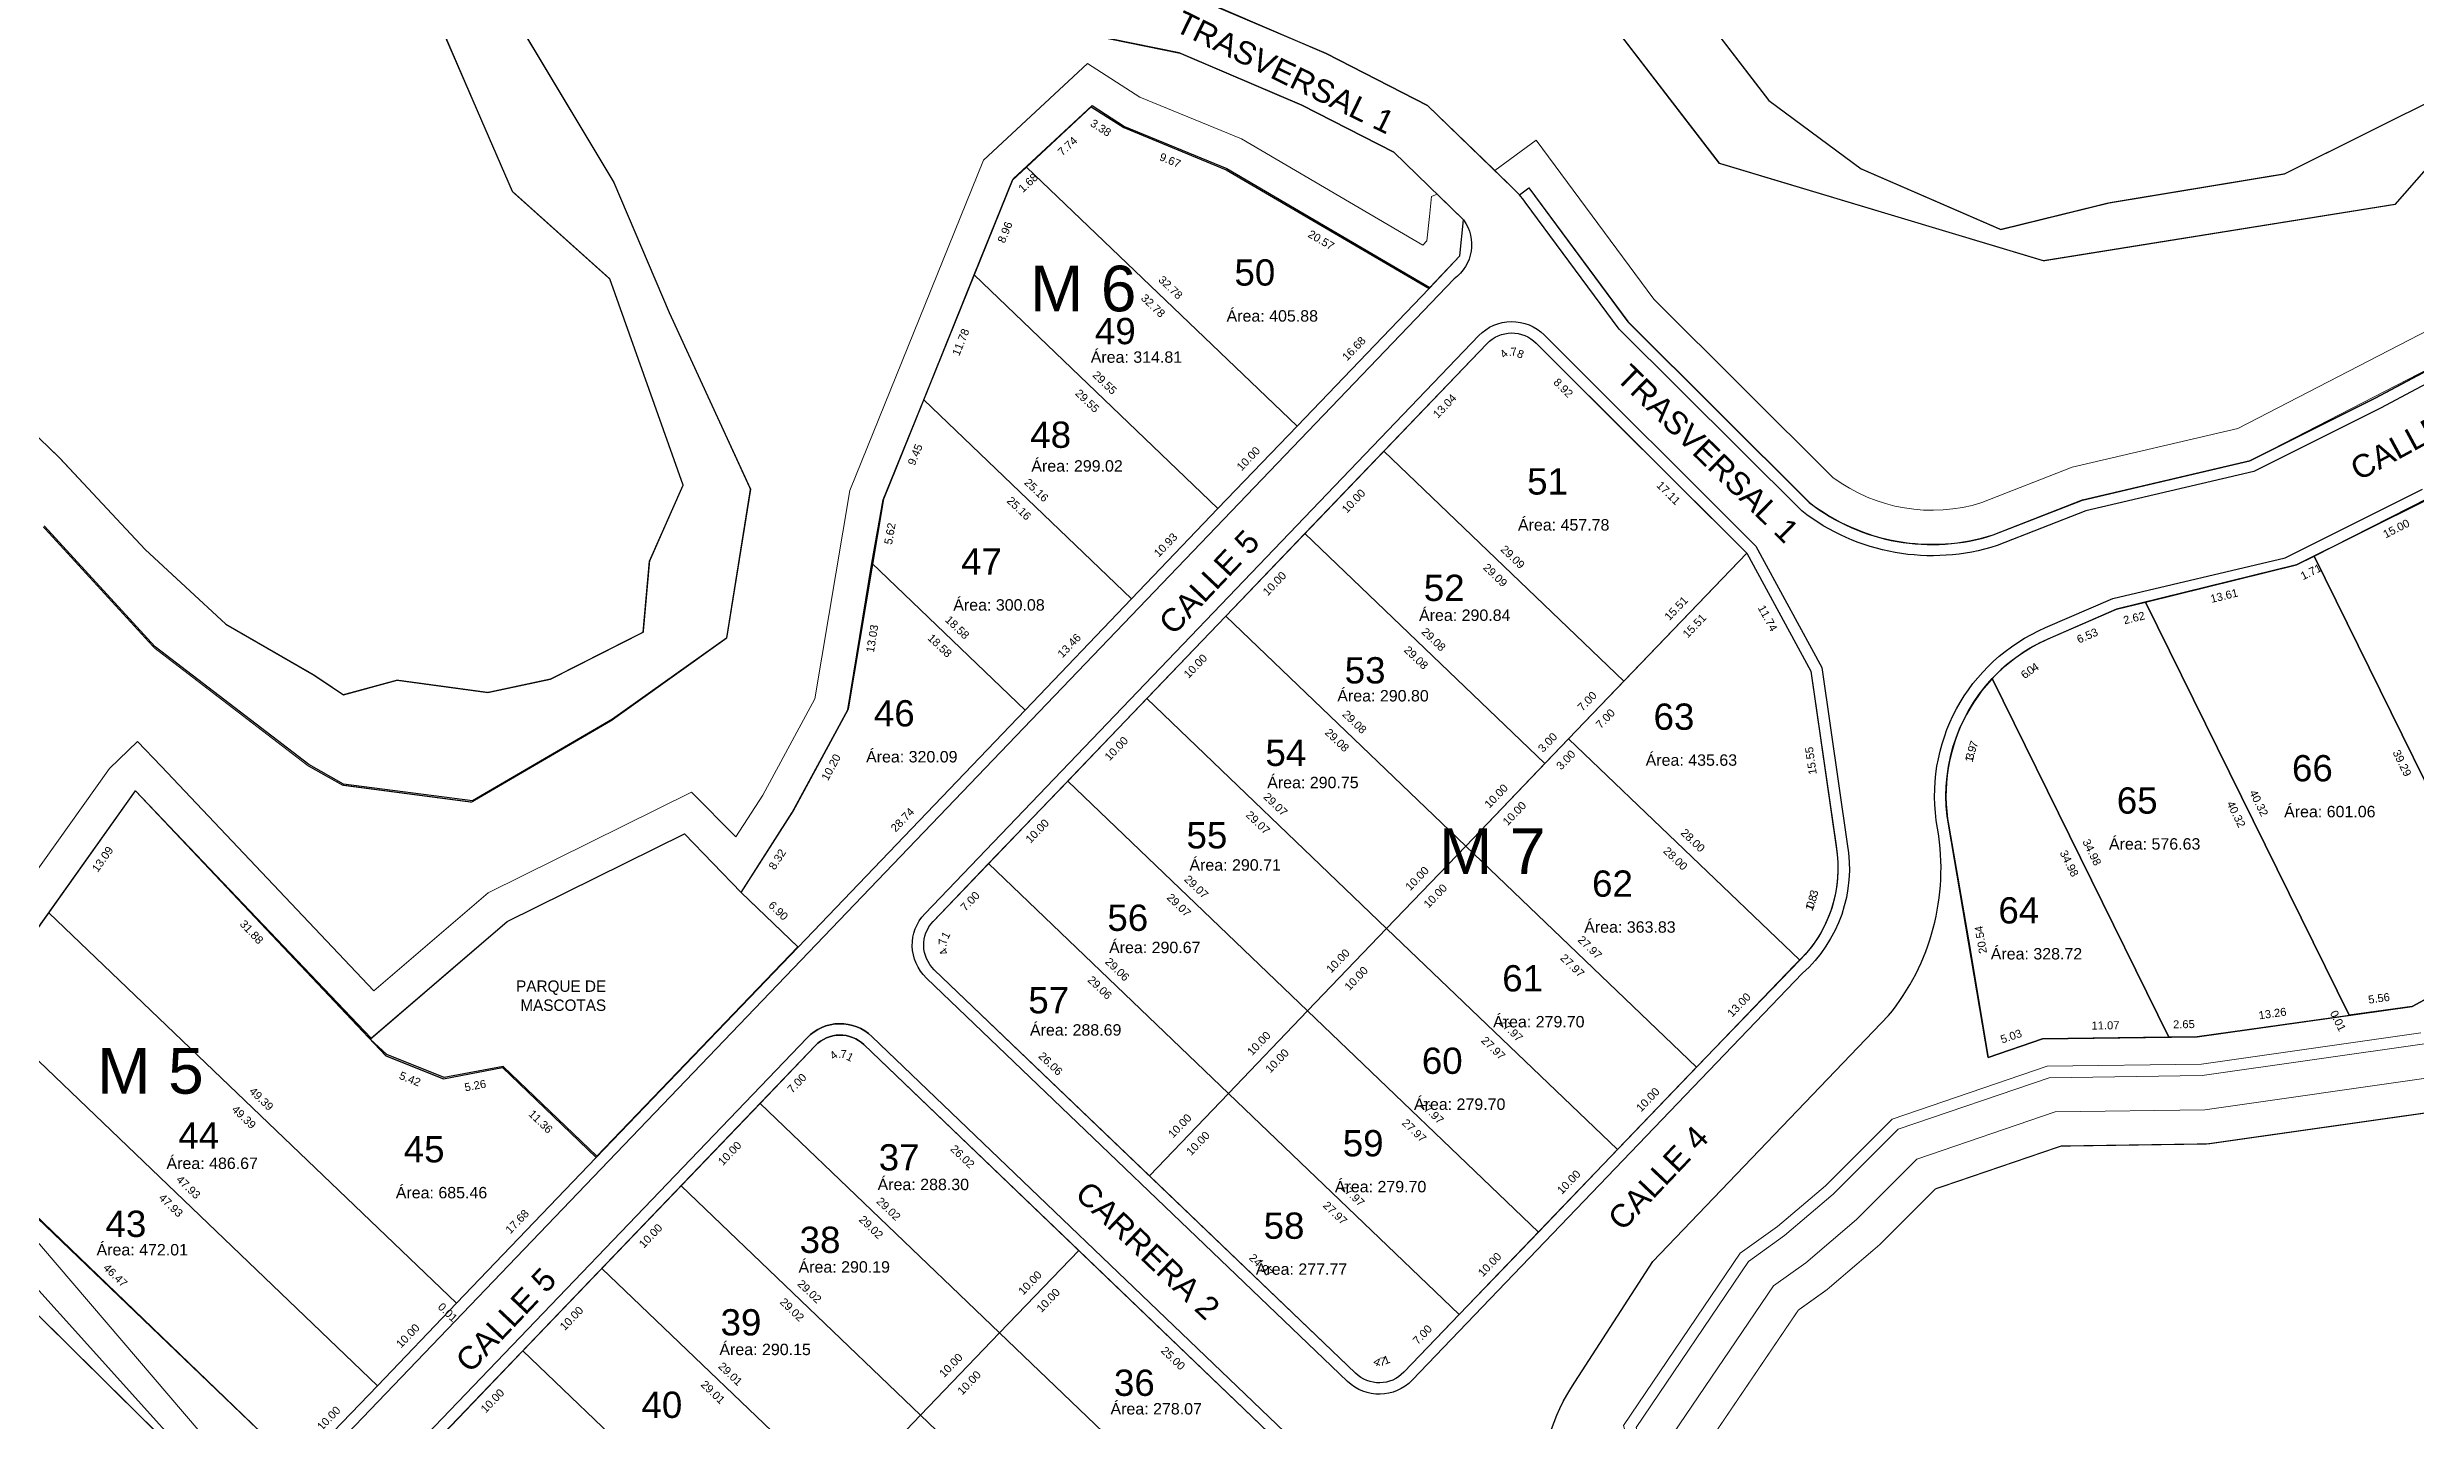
# Model space of a CAD drawing. Header units: metres. Extents: x 859577 to 860336, y 1645916 to 1646650.
# Drawn here: x 859681.8 to 859889, y 1646155 to 1646275.2 of the extents above; entities that cross this region are included whole.
import ezdxf

# ---------------------------------------------------------------- set-up
doc = ezdxf.new("R2010")
doc.units = ezdxf.units.M
for name, color, linetype in [('_LINDERO', 6, 'Continuous'), ('A-CALZADA', 252, 'Continuous'), ('A-MZ_6', 2, 'Continuous'), ('A-NUMERO LOTE', 251, 'Continuous'), ('A-SENDEROS', 97, 'Continuous'), ('A-ZONA VERDE', 103, 'Continuous'), ('C-PROP', 7, 'Continuous'), ('C-PROP-LINE', 230, 'Continuous'), ('C-PROP-LINE-TEXT', 7, 'Continuous'), ('CVL_CUADCON_TIT', 7, 'Continuous')]:
    doc.layers.add(name, color=color, linetype=linetype)
doc.layers.add('A-VIA', color=30, linetype='Continuous', lineweight=30)
doc.layers.add('Letras', color=4, linetype='Continuous', lineweight=20)
doc.styles.add('ARIAL', font='arial.ttf')
doc.styles.add('MIGUEL', font='arial.ttf')
doc.styles.get("Standard").update_dxf_attribs({"font": 'arial.ttf'})

msp = doc.modelspace()

# ---------------------------------------------------------------- linework, layer by layer
at = {"flags": 128}
msp.add_lwpolyline([(859729.85166, 1646178.16319), (859721.646, 1646186.02526), (859716.48299, 1646185.04621), (859711.45468, 1646187.06388), (859710.01643, 1646188.41563), (859721.99479, 1646198.701), (859737.52261, 1646206.38907), (859742.45919, 1646201.23509), (859747.42394, 1646196.48129)], close=True, dxfattribs=at)
at = {"layer": '_LINDERO', "color": 7, "flags": 128}
msp.add_lwpolyline([(859894.378, 1646431.79), (859853.92, 1646403.366), (859810.649, 1646346.147), (859772.809, 1646343.711), (859746.986, 1646332.143), (859710.471, 1646303.363), (859669.424, 1646277.983), (859634.171, 1646261.814), (859604.476, 1646238.002), (859623.864, 1646218.316), (859640.419, 1646202.828), (859675.203, 1646169.948), (859730.357, 1646115.331), (859794.206, 1646054.11), (859867.95, 1645985.069), (859894.074, 1645960.856)], dxfattribs=at)
at = {"layer": 'A-CALZADA'}
for points in [[(859895.68451, 1646248.8784), (859885.89232, 1646243.65365), (859874.8117, 1646238.11108), (859860.10589, 1646234.65606), (859852.34485, 1646231.61728, -0.24847242), (859835.24933, 1646234.65117), (859819.27974, 1646250.56896), (859811.06072, 1646261.68006, 0.041110269), (859809.97942, 1646262.91527), (859802.51053, 1646270.15129), (859793.63591, 1646274.6959), (859782.36291, 1646279.51945), (859770.42358, 1646281.95416), (859765.22682, 1646284.73859), (859763.01342, 1646288.5059), (859755.98843, 1646288.32949), (859758.74263, 1646282.54035), (859768.70734, 1646277.20123), (859780.86451, 1646274.7221), (859791.51041, 1646270.16688), (859799.56734, 1646266.041), (859805.66351, 1646260.1349, -0.412555887), (859804.8523, 1646254.97574), (859699.9395, 1646145.45234)], [(859842.83677, 1646190.46678, 0.216965555), (859847.15042, 1646206.73297), (859847.12615, 1646206.87303, -0.349898735), (859856.58896, 1646224.43808), (859862.47324, 1646226.99442), (859877.55305, 1646230.53731), (859889.56537, 1646236.54593)], [(859815.69117, 1646138.92168, -0.315899567), (859815.40301, 1646158.38379), (859822.21363, 1646168.9559), (859842.83677, 1646190.46678)]]:
    msp.add_lwpolyline(points, format="xyb", dxfattribs=at)
for points in [[(859835.31136, 1646194.1772), (859801.16441, 1646158.56038, -0.414213562), (859795.50881, 1646158.44123), (859758.67169, 1646193.75811, -0.414088762), (859758.55135, 1646199.41248), (859807.00283, 1646249.9927, -0.420343777), (859812.7181, 1646250.05586), (859831.24192, 1646231.55453), (859837.00728, 1646220.95587), (859839.23418, 1646205.49957, -0.259931916)], [(859835.31136, 1646194.1772), (859801.16441, 1646158.56038, -0.414213562), (859795.50881, 1646158.44123), (859758.67169, 1646193.75811, -0.414088762), (859758.55135, 1646199.41248), (859807.00283, 1646249.9927, -0.420343777), (859812.7181, 1646250.05586), (859831.24192, 1646231.55453), (859837.00728, 1646220.95587), (859839.23418, 1646205.49957, -0.259931916)], [(859711.00362, 1646143.88049, -0.41389115), (859710.8852, 1646149.53299), (859748.244, 1646188.53355, -0.414339965), (859753.90079, 1646188.65395), (859790.73263, 1646153.34213, -0.414213563), (859790.85179, 1646147.68653), (859753.45238, 1646108.67754, -0.414408704), (859747.79486, 1646108.56025)]]:
    msp.add_lwpolyline(points, format="xyb", close=True, dxfattribs=at)
at = {"layer": 'A-MZ_6'}
for points in [[(859811.37489, 1646262.93688), (859820.03897, 1646251.22412), (859835.91177, 1646235.4028, 0.247108118), (859852.00941, 1646232.55986), (859859.80772, 1646235.61324), (859874.46903, 1646239.0578), (859885.43318, 1646244.54212), (859895.18061, 1646249.74297)], [(859811.37489, 1646262.93688), (859820.03897, 1646251.22412), (859835.91177, 1646235.4028, 0.247108118), (859852.00941, 1646232.55986), (859859.80772, 1646235.61324), (859874.46903, 1646239.0578), (859885.43318, 1646244.54212), (859895.18061, 1646249.74297)], [(859834.61702, 1646194.89794), (859800.44257, 1646159.25244, -0.414213562), (859796.20087, 1646159.16307), (859759.36404, 1646194.47968, -0.414087171), (859759.27378, 1646198.72044), (859807.72498, 1646249.30092, -0.420345375), (859812.01144, 1646249.3483), (859830.43272, 1646230.9494), (859836.04438, 1646220.63327), (859838.24947, 1646205.32538, -0.259931916), (859834.64548, 1646194.92326)], [(859834.61702, 1646194.89794), (859800.44257, 1646159.25244, -0.414213562), (859796.20087, 1646159.16307), (859759.36404, 1646194.47968, -0.414087171), (859759.27378, 1646198.72044), (859807.72498, 1646249.30092, -0.420345375), (859812.01144, 1646249.3483), (859830.43272, 1646230.9494), (859836.04438, 1646220.63327), (859838.24947, 1646205.32538, -0.259931916), (859834.64548, 1646194.92326)], [(859890.0245, 1646235.65746), (859878.54689, 1646229.91631), (859862.78935, 1646226.04147), (859856.98445, 1646223.5196, 0.350025673), (859848.11082, 1646207.04749), (859849.94895, 1646196.44013), (859851.54641, 1646186.80054), (859856.3072, 1646188.42546), (859869.8362, 1646188.62482), (859888.65727, 1646191.27734), (859893.8232, 1646194.05586)], [(859752.67912, 1646109.31567), (859790.12995, 1646148.37858, 0.414213563), (859790.04058, 1646152.62028), (859753.20874, 1646187.93211, 0.414339965), (859748.96614, 1646187.84181), (859711.59914, 1646148.83267)]]:
    msp.add_lwpolyline(points, format="xyb", dxfattribs=at)
msp.add_lwpolyline([(859890.0245, 1646235.65746), (859878.54689, 1646229.91631)], dxfattribs=at)
at = {"layer": 'A-SENDEROS', "lineweight": 9, "elevation": 40.962, "flags": 128}
msp.add_lwpolyline([(859700.63383, 1646147.57947), (859670.25159, 1646183.10482), (859689.49583, 1646210.1339), (859710.10534, 1646188.49197), (859721.99479, 1646198.701), (859737.52261, 1646206.38907), (859742.45919, 1646201.23509), (859746.93784, 1646208.25068), (859751.78575, 1646217.22425), (859754.8855, 1646235.61979), (859766.20732, 1646263.60963), (859773.10009, 1646270.02417), (859775.95043, 1646268.19998), (859784.89169, 1646264.51555), (859802.64247, 1646254.11441), (859805.34537, 1646256.97071), (859805.66351, 1646260.1349), (859803.34574, 1646262.38041), (859802.85259, 1646262.16587), (859802.67856, 1646260.43502), (859802.46282, 1646258.28925), (859802.10214, 1646257.9081), (859786.22797, 1646267.20963), (859777.34153, 1646270.87147), (859772.75861, 1646273.80449), (859763.67597, 1646265.35202), (859751.98162, 1646236.44118), (859748.91005, 1646218.21288), (859744.35045, 1646209.77298), (859742.01485, 1646206.11548), (859738.13156, 1646210.03814), (859720.32615, 1646201.22241), (859710.3213, 1646192.63161), (859691.74057, 1646212.2968), (859689.659, 1646214.45713), (859687.21359, 1646212.10089), (859666.30816, 1646182.73862), (859699.18121, 1646146.20325)], dxfattribs=at)
at = {"layer": 'A-SENDEROS', "lineweight": 9, "flags": 128}
msp.add_lwpolyline([(859893.6758, 1646252.32881), (859873.41571, 1646241.87656), (859858.90641, 1646238.4677), (859851.00168, 1646235.37266, -0.240018801), (859837.98057, 1646237.57648), (859822.31549, 1646253.19074), (859812.00497, 1646267.09804), (859808.38674, 1646264.45828), (859809.97942, 1646262.91527), (859810.54558, 1646262.31976), (859811.36806, 1646262.91982), (859820.03897, 1646251.22412), (859836.00974, 1646235.30516, 0.245110684), (859852.00259, 1646232.5428), (859859.80089, 1646235.59617), (859874.4622, 1646239.04074), (859895.17378, 1646249.72591)], format="xyb", dxfattribs=at)
for points in [[(859896.39741, 1646051.67054), (859886.77343, 1646058.46358), (859875.46544, 1646067.25004), (859866.53252, 1646082.05588), (859860.50971, 1646094.67037), (859856.77655, 1646100.845), (859848.83428, 1646110.26076), (859841.51899, 1646117.75436), (859835.34927, 1646123.3771), (859825.72278, 1646137.10496), (859820.75518, 1646154.42879), (859830.59589, 1646168.95421), (859833.75552, 1646171.21001), (859837.99894, 1646174.83726), (859843.68957, 1646180.52906), (859856.89533, 1646185.03635), (859870.29151, 1646185.23375), (859889.73416, 1646187.9989)], [(859898.2042, 1646054.06727), (859888.55972, 1646060.87479), (859877.74622, 1646069.27702), (859869.17676, 1646083.48044), (859863.15336, 1646096.09619), (859859.22178, 1646102.599), (859851.05714, 1646112.27838), (859843.60449, 1646119.91268), (859837.61514, 1646125.37105), (859828.46789, 1646138.41548), (859824.02559, 1646153.9074), (859832.77744, 1646166.82561), (859835.60526, 1646168.8445), (859840.03747, 1646172.63313), (859845.31829, 1646177.91503), (859857.41466, 1646182.04367), (859870.52576, 1646182.23687), (859890.68508, 1646185.10395)]]:
    msp.add_lwpolyline(points, dxfattribs=at)
at = {"layer": 'A-VIA'}
msp.add_lwpolyline([(859835.31136, 1646194.1772), (859801.16441, 1646158.56038, -0.414213562), (859795.50881, 1646158.44123), (859758.67169, 1646193.75811, -0.414088762), (859758.55135, 1646199.41248), (859807.00283, 1646249.9927, -0.420343777), (859812.7181, 1646250.05586), (859831.24192, 1646231.55453), (859837.00728, 1646220.95587), (859839.23418, 1646205.49957, -0.259931916)], format="xyb", close=True, dxfattribs=at)
msp.add_lwpolyline([(859835.31136, 1646194.1772), (859801.16441, 1646158.56038, -0.414213562), (859795.50881, 1646158.44123), (859758.67169, 1646193.75811, -0.414088762), (859758.55135, 1646199.41248), (859807.00283, 1646249.9927, -0.420343777), (859812.7181, 1646250.05586), (859831.24192, 1646231.55453), (859837.00728, 1646220.95587), (859839.23418, 1646205.49957, -0.259931916)], format="xyb", close=True, dxfattribs=at)
msp.add_lwpolyline([(859710.8852, 1646149.53299, 0.41389115), (859711.00362, 1646143.88049), (859747.79486, 1646108.56025, 0.414408704), (859753.45238, 1646108.67754), (859790.85179, 1646147.68653, 0.414213563), (859790.73263, 1646153.34213), (859753.90079, 1646188.65395, 0.414339965), (859748.244, 1646188.53355), (859710.8852, 1646149.53299)], format="xyb", dxfattribs=at)
msp.add_lwpolyline([(859710.8852, 1646149.53299, 0.41389115), (859711.00362, 1646143.88049), (859747.79486, 1646108.56025, 0.414408704), (859753.45238, 1646108.67754), (859790.85179, 1646147.68653, 0.414213563), (859790.73263, 1646153.34213), (859753.90079, 1646188.65395, 0.414339965), (859748.244, 1646188.53355), (859710.8852, 1646149.53299)], format="xyb", dxfattribs=at)
at = {"layer": 'A-ZONA VERDE', "color": 5, "const_width": 0.1}
for points in [[(859905.69146, 1646282.63368), (859887.15046, 1646261.48568), (859856.41, 1646256.545), (859828.07204, 1646265.07391), (859818.047, 1646278.096)], [(859722.828, 1646277.55), (859731.329, 1646263.397), (859736.176, 1646252.026), (859743.27, 1646236.563), (859741.185, 1646223.501), (859731.13943, 1646216.30985), (859718.88703, 1646209.15875), (859707.603, 1646210.642), (859704.57621, 1646212.34246), (859691.142, 1646222.651), (859681.42, 1646233.253)], [(859826.54366, 1646278.15275), (859832.3706, 1646270.5632), (859840.44235, 1646264.59658), (859852.664, 1646259.287), (859862.135, 1646261.615), (859877.478, 1646264.153), (859891.827, 1646271.292)], [(859674.119, 1646247.693), (859682.825, 1646239.311), (859690.334, 1646231.264), (859697.39, 1646224.73), (859705.11532, 1646220.27724), (859707.66667, 1646218.56054), (859712.36875, 1646219.83642), (859720.30831, 1646218.75885), (859725.79739, 1646219.93438), (859733.908, 1646224.047), (859734.462, 1646230.253), (859737.391, 1646236.91), (859730.966, 1646254.959), (859722.451, 1646262.603), (859716.642, 1646276.073)], [(859890.346, 1646063.286), (859880.027, 1646071.304), (859871.821, 1646084.905), (859865.797, 1646097.522), (859861.667, 1646104.353), (859853.28, 1646114.296), (859845.69, 1646122.071), (859839.881, 1646127.365), (859831.213, 1646139.726), (859827.296, 1646153.386), (859834.959, 1646164.697), (859837.455, 1646166.479), (859842.076, 1646170.429), (859846.947, 1646175.301), (859857.934, 1646179.051), (859870.76, 1646179.24), (859891.636, 1646182.209)]]:
    msp.add_lwpolyline(points, dxfattribs=at)
at = {"layer": 'A-ZONA VERDE', "flags": 128}
for points in [[(859905.68464, 1646282.61662), (859887.14364, 1646261.46862), (859856.40317, 1646256.52794), (859828.06521, 1646265.05684), (859818.04017, 1646278.07894)], [(859703.72449, 1646150.84929), (859670.24633, 1646183.10989), (859689.49583, 1646210.1339), (859711.41034, 1646186.95338), (859716.41885, 1646184.94365), (859721.58185, 1646185.92271), (859729.78752, 1646178.06064), (859747.44178, 1646196.46421), (859742.45919, 1646201.23509), (859747.00199, 1646208.35324), (859751.8499, 1646217.3268), (859754.94965, 1646235.72234), (859766.27146, 1646263.71218), (859773.16423, 1646270.12672), (859776.01458, 1646268.30253), (859784.95583, 1646264.61811), (859802.70662, 1646254.21697), (859805.34537, 1646256.97071), (859805.66351, 1646260.1349), (859799.56734, 1646266.041), (859791.51041, 1646270.16688), (859780.79674, 1646274.73593), (859768.70734, 1646277.20123)], [(859722.828, 1646277.55), (859731.329, 1646263.397), (859736.176, 1646252.026), (859743.27, 1646236.563), (859741.185, 1646223.501), (859731.20358, 1646216.4124), (859718.95117, 1646209.26131), (859707.66715, 1646210.74455), (859704.64036, 1646212.44501), (859691.20615, 1646222.75355), (859681.48415, 1646233.35555)], [(859826.54366, 1646278.15275), (859832.3706, 1646270.5632), (859840.44235, 1646264.59658), (859852.664, 1646259.287), (859862.135, 1646261.615), (859877.478, 1646264.153), (859891.827, 1646271.292)], [(859674.119, 1646247.693), (859682.825, 1646239.311), (859690.334, 1646231.264), (859697.39, 1646224.73), (859705.11532, 1646220.27724), (859707.66667, 1646218.56054), (859712.36875, 1646219.83642), (859720.30831, 1646218.75885), (859725.79739, 1646219.93438), (859733.908, 1646224.047), (859734.462, 1646230.253), (859737.391, 1646236.91), (859730.966, 1646254.959), (859722.451, 1646262.603), (859716.642, 1646276.073)], [(859670.18218, 1646183.00734), (859689.49583, 1646210.1339), (859711.39054, 1646186.96133)], [(859675.203, 1646169.948), (859699.22655, 1646146.15835)]]:
    msp.add_lwpolyline(points, dxfattribs=at)
msp.add_lwpolyline([(859782.37859, 1646279.55437), (859793.63381, 1646274.6968), (859802.51053, 1646270.15129), (859808.30477, 1646264.5377), (859809.97942, 1646262.91527), (859810.54546, 1646262.31989), (859811.36806, 1646262.91982), (859820.03214, 1646251.20705), (859835.90494, 1646235.38574, 0.247108118), (859852.00259, 1646232.5428), (859859.80089, 1646235.59617), (859874.4622, 1646239.04074), (859885.42636, 1646244.52505), (859895.17378, 1646249.72591)], format="xyb", dxfattribs=at)
at = {"layer": 'C-PROP-LINE', "color": 2, "lineweight": 30}
for points in [[(859802.64247, 1646254.11441), (859791.10049, 1646242.06946), (859767.43546, 1646264.75256), (859773.10009, 1646270.02417), (859775.95043, 1646268.19998), (859784.89169, 1646264.51555)], [(859802.64247, 1646254.11441), (859791.10049, 1646242.06946), (859767.43546, 1646264.75256), (859773.10009, 1646270.02417), (859775.95043, 1646268.19998), (859784.89169, 1646264.51555)], [(859791.10049, 1646242.06946), (859784.17994, 1646234.85101), (859762.84685, 1646255.30186), (859766.20732, 1646263.60963), (859767.43546, 1646264.75256)], [(859791.10049, 1646242.06946), (859784.17994, 1646234.85101), (859762.84685, 1646255.30186), (859766.20732, 1646263.60963), (859767.43546, 1646264.75256)], [(859784.17994, 1646234.85101), (859776.61599, 1646226.96061), (859758.45204, 1646244.37396), (859762.84685, 1646255.30186)], [(859784.17994, 1646234.85101), (859776.61599, 1646226.96061), (859758.45204, 1646244.37396), (859762.84685, 1646255.30186)], [(859776.61599, 1646226.96061), (859767.31844, 1646217.22289), (859753.90201, 1646230.0831), (859754.8855, 1646235.61979), (859758.45204, 1646244.37396)], [(859776.61599, 1646226.96061), (859767.31844, 1646217.22289), (859753.90201, 1646230.0831), (859754.8855, 1646235.61979), (859758.45204, 1646244.37396)], [(859798.70405, 1646239.88355), (859819.6997, 1646219.75437), (859812.77915, 1646212.53592), (859791.78662, 1646232.66212)], [(859798.70405, 1646239.88355), (859819.6997, 1646219.75437), (859812.77915, 1646212.53592), (859791.78662, 1646232.66212)], [(859897.44225, 1646195.44104), (859880.07745, 1646230.6819), (859893.44786, 1646237.48403), (859904.19686, 1646215.66955), (859914.94586, 1646193.85507), (859903.16894, 1646197.63291)], [(859897.44225, 1646195.44104), (859880.07745, 1646230.6819), (859893.44786, 1646237.48403), (859904.19686, 1646215.66955), (859914.94586, 1646193.85507), (859903.16894, 1646197.63291)], [(859784.86918, 1646225.44068), (859791.78662, 1646232.66212), (859812.77915, 1646212.53592), (859805.8586, 1646205.31747)], [(859784.86918, 1646225.44068), (859791.78662, 1646232.66212), (859812.77915, 1646212.53592), (859805.8586, 1646205.31747)], [(859878.54689, 1646229.91631), (859880.07745, 1646230.6819), (859897.44225, 1646195.44104), (859893.8232, 1646194.05586), (859888.65727, 1646191.27734), (859883.15394, 1646190.50173), (859865.33359, 1646226.6671)], [(859878.54689, 1646229.91631), (859880.07745, 1646230.6819), (859897.44225, 1646195.44104), (859893.8232, 1646194.05586), (859888.65727, 1646191.27734), (859883.15394, 1646190.50173), (859865.33359, 1646226.6671)], [(859751.78575, 1646217.22425), (859753.90201, 1646230.0831), (859767.31844, 1646217.22289), (859747.44178, 1646196.46421), (859742.45919, 1646201.23509), (859746.93784, 1646208.25068)], [(859751.78575, 1646217.22425), (859753.90201, 1646230.0831), (859767.31844, 1646217.22289), (859747.44178, 1646196.46421), (859742.45919, 1646201.23509), (859746.93784, 1646208.25068)], [(859777.95175, 1646218.21925), (859784.86918, 1646225.44068), (859805.8586, 1646205.31747), (859798.93805, 1646198.09903)], [(859777.95175, 1646218.21925), (859784.86918, 1646225.44068), (859805.8586, 1646205.31747), (859798.93805, 1646198.09903)], [(859771.03431, 1646210.99781), (859777.95175, 1646218.21925), (859798.93805, 1646198.09903), (859792.0175, 1646190.88058)], [(859771.03431, 1646210.99781), (859777.95175, 1646218.21925), (859798.93805, 1646198.09903), (859792.0175, 1646190.88058)], [(859835.06995, 1646195.32078), (859826.0486, 1646185.9607), (859805.8586, 1646205.31747), (859814.85532, 1646214.70146)], [(859835.06995, 1646195.32078), (859826.0486, 1646185.9607), (859805.8586, 1646205.31747), (859814.85532, 1646214.70146)], [(859729.78752, 1646178.06064), (859717.5564, 1646165.29499), (859681.90615, 1646199.47399), (859689.49583, 1646210.1339), (859711.39054, 1646186.96133), (859716.41885, 1646184.94365), (859721.58185, 1646185.92271)], [(859729.78752, 1646178.06064), (859717.5564, 1646165.29499), (859681.90615, 1646199.47399), (859689.49583, 1646210.1339), (859711.39054, 1646186.96133), (859716.41885, 1646184.94365), (859721.58185, 1646185.92271)], [(859771.03431, 1646210.99781), (859792.0175, 1646190.88058), (859785.09695, 1646183.66213), (859764.11688, 1646203.77638)], [(859771.03431, 1646210.99781), (859792.0175, 1646190.88058), (859785.09695, 1646183.66213), (859764.11688, 1646203.77638)], [(859805.8586, 1646205.31747), (859826.0486, 1646185.9607), (859819.12805, 1646178.74225), (859798.93805, 1646198.09903)], [(859805.8586, 1646205.31747), (859826.0486, 1646185.9607), (859819.12805, 1646178.74225), (859798.93805, 1646198.09903)], [(859717.5564, 1646165.29499), (859717.56559, 1646165.28618), (859710.64504, 1646158.06774), (859676.04417, 1646191.24066), (859681.90615, 1646199.47399)], [(859717.5564, 1646165.29499), (859717.56559, 1646165.28618), (859710.64504, 1646158.06774), (859676.04417, 1646191.24066), (859681.90615, 1646199.47399)], [(859819.12805, 1646178.74225), (859812.2075, 1646171.5238), (859792.0175, 1646190.88058), (859798.93805, 1646198.09903)], [(859819.12805, 1646178.74225), (859812.2075, 1646171.5238), (859792.0175, 1646190.88058), (859798.93805, 1646198.09903)], [(859710.64504, 1646158.06774), (859703.72449, 1646150.84929), (859670.18218, 1646183.00734), (859676.04417, 1646191.24066)], [(859710.64504, 1646158.06774), (859703.72449, 1646150.84929), (859670.18218, 1646183.00734), (859676.04417, 1646191.24066)], [(859812.2075, 1646171.5238), (859805.28695, 1646164.30535), (859785.09695, 1646183.66213), (859792.0175, 1646190.88058)], [(859812.2075, 1646171.5238), (859805.28695, 1646164.30535), (859785.09695, 1646183.66213), (859792.0175, 1646190.88058)], [(859737.2074, 1646175.5663), (859744.12483, 1646182.78774), (859765.07391, 1646162.70321), (859758.15336, 1646155.48476)], [(859737.2074, 1646175.5663), (859744.12483, 1646182.78774), (859765.07391, 1646162.70321), (859758.15336, 1646155.48476)], [(859737.2074, 1646175.5663), (859758.15336, 1646155.48476), (859751.23281, 1646148.26631), (859730.28996, 1646168.34487)], [(859737.2074, 1646175.5663), (859758.15336, 1646155.48476), (859751.23281, 1646148.26631), (859730.28996, 1646168.34487)], [(859751.23281, 1646148.26631), (859744.31226, 1646141.04787), (859723.37253, 1646161.12343), (859730.28996, 1646168.34487)], [(859751.23281, 1646148.26631), (859744.31226, 1646141.04787), (859723.37253, 1646161.12343), (859730.28996, 1646168.34487)], [(859765.07391, 1646162.70321), (859785.28556, 1646143.32567), (859778.36501, 1646136.10722), (859758.15336, 1646155.48476)], [(859765.07391, 1646162.70321), (859785.28556, 1646143.32567), (859778.36501, 1646136.10722), (859758.15336, 1646155.48476)], [(859737.39171, 1646133.82942), (859716.45509, 1646153.902), (859723.37253, 1646161.12343), (859744.31226, 1646141.04787)], [(859737.39171, 1646133.82942), (859716.45509, 1646153.902), (859723.37253, 1646161.12343), (859744.31226, 1646141.04787)], [(859758.15336, 1646155.48476), (859778.36501, 1646136.10722), (859771.44446, 1646128.88877), (859751.23281, 1646148.26631)], [(859758.15336, 1646155.48476), (859778.36501, 1646136.10722), (859771.44446, 1646128.88877), (859751.23281, 1646148.26631)]]:
    msp.add_lwpolyline(points, close=True, dxfattribs=at)
for points in [[(859812.01144, 1646249.3483), (859818.32583, 1646243.04158), (859830.43272, 1646230.9494), (859819.6997, 1646219.75437), (859798.70405, 1646239.88355), (859807.72498, 1646249.30092, -0.420345376)], [(859812.01144, 1646249.3483), (859818.32583, 1646243.04158), (859830.43272, 1646230.9494), (859819.6997, 1646219.75437), (859798.70405, 1646239.88355), (859807.72498, 1646249.30092, -0.420345376)], [(859835.06995, 1646195.32078), (859814.85532, 1646214.70146), (859830.43272, 1646230.9494), (859836.04438, 1646220.63327), (859838.24947, 1646205.24233, -0.2458629)], [(859835.06995, 1646195.32078), (859814.85532, 1646214.70146), (859830.43272, 1646230.9494), (859836.04438, 1646220.63327), (859838.24947, 1646205.24233, -0.2458629)], [(859851.91318, 1646219.96644, -0.104320697), (859856.80376, 1646223.4411), (859862.78935, 1646226.04147), (859865.33359, 1646226.6671), (859883.15394, 1646190.50173), (859883.1572, 1646190.49511), (859869.8362, 1646188.62482), (859867.37452, 1646188.58854)], [(859851.91318, 1646219.96644, -0.104320697), (859856.80376, 1646223.4411), (859862.78935, 1646226.04147), (859865.33359, 1646226.6671), (859883.15394, 1646190.50173), (859883.1572, 1646190.49511), (859869.8362, 1646188.62482), (859867.37452, 1646188.58854)], [(859851.54641, 1646186.80054), (859848.11082, 1646207.04749, -0.237049146), (859851.91318, 1646219.96644), (859867.37452, 1646188.58854), (859856.3072, 1646188.42546)], [(859851.54641, 1646186.80054), (859848.11082, 1646207.04749, -0.237049146), (859851.91318, 1646219.96644), (859867.37452, 1646188.58854), (859856.3072, 1646188.42546)], [(859785.09695, 1646183.66213), (859778.1764, 1646176.44368), (859759.36404, 1646194.47968, -0.414087171), (859759.27378, 1646198.72044), (859764.11688, 1646203.77638)], [(859785.09695, 1646183.66213), (859778.1764, 1646176.44368), (859759.36404, 1646194.47968, -0.414087171), (859759.27378, 1646198.72044), (859764.11688, 1646203.77638)], [(859748.96614, 1646187.84181, -0.414339965), (859753.20874, 1646187.93211), (859771.99446, 1646169.92166), (859765.07391, 1646162.70321), (859744.12483, 1646182.78774)], [(859748.96614, 1646187.84181, -0.414339965), (859753.20874, 1646187.93211), (859771.99446, 1646169.92166), (859765.07391, 1646162.70321), (859744.12483, 1646182.78774)], [(859800.44257, 1646159.25244, -0.414213562), (859796.20087, 1646159.16307), (859778.1764, 1646176.44368), (859785.09695, 1646183.66213), (859805.28695, 1646164.30535)], [(859800.44257, 1646159.25244, -0.414213562), (859796.20087, 1646159.16307), (859778.1764, 1646176.44368), (859785.09695, 1646183.66213), (859805.28695, 1646164.30535)], [(859790.04058, 1646152.62028, -0.414213563), (859790.12995, 1646148.37858), (859785.28556, 1646143.32567), (859765.07391, 1646162.70321), (859771.99446, 1646169.92166)], [(859790.04058, 1646152.62028, -0.414213563), (859790.12995, 1646148.37858), (859785.28556, 1646143.32567), (859765.07391, 1646162.70321), (859771.99446, 1646169.92166)]]:
    msp.add_lwpolyline(points, format="xyb", close=True, dxfattribs=at)
at = {"layer": 'CVL_CUADCON_TIT', "color": 7, "lineweight": 9, "true_color": 0xffffff, "elevation": 40.962, "flags": 128}
msp.add_lwpolyline([(859700.63383, 1646147.57947), (859670.25159, 1646183.10482), (859689.49583, 1646210.1339), (859710.10534, 1646188.49197), (859721.99479, 1646198.701), (859737.52261, 1646206.38907), (859742.45919, 1646201.23509), (859746.93784, 1646208.25068), (859751.78575, 1646217.22425), (859754.8855, 1646235.61979), (859766.20732, 1646263.60963), (859773.10009, 1646270.02417), (859775.95043, 1646268.19998), (859784.89169, 1646264.51555), (859802.64247, 1646254.11441), (859805.34537, 1646256.97071), (859805.66351, 1646260.1349), (859803.34574, 1646262.38041), (859802.85259, 1646262.16587), (859802.67856, 1646260.43502), (859802.46282, 1646258.28925), (859802.10214, 1646257.9081), (859786.22797, 1646267.20963), (859777.34153, 1646270.87147), (859772.75861, 1646273.80449), (859763.67597, 1646265.35202), (859751.98162, 1646236.44118), (859748.91005, 1646218.21288), (859744.35045, 1646209.77298), (859742.01485, 1646206.11548), (859738.13156, 1646210.03814), (859720.32615, 1646201.22241), (859710.3213, 1646192.63161), (859691.74057, 1646212.2968), (859689.659, 1646214.45713), (859687.21359, 1646212.10089), (859666.30816, 1646182.73862), (859699.18121, 1646146.20325)], dxfattribs=at)
at = {"layer": 'CVL_CUADCON_TIT', "color": 7, "lineweight": 18, "true_color": 0xffffff, "flags": 128}
msp.add_lwpolyline([(859893.6758, 1646252.32881), (859873.41571, 1646241.87656), (859858.90641, 1646238.4677), (859851.00168, 1646235.37266, -0.240018801), (859837.98057, 1646237.57648), (859822.31549, 1646253.19074), (859812.00497, 1646267.09804), (859808.38674, 1646264.45828), (859809.97942, 1646262.91527), (859810.54558, 1646262.31976), (859811.36806, 1646262.91982), (859820.03897, 1646251.22412), (859836.00974, 1646235.30516, 0.245110684), (859852.00259, 1646232.5428), (859859.80089, 1646235.59617), (859874.4622, 1646239.04074), (859895.17378, 1646249.72591)], format="xyb", dxfattribs=at)
at = {"layer": 'CVL_CUADCON_TIT', "color": 7, "lineweight": 5, "true_color": 0xffffff, "flags": 128}
for points in [[(859889.41719, 1646188.96388), (859870.21343, 1646186.23271), (859856.72222, 1646186.0339), (859843.14667, 1646181.4004), (859837.31943, 1646175.57197), (859833.13894, 1646171.99851), (859829.8687, 1646169.66375), (859819.66504, 1646154.60259), (859824.80774, 1646136.66812), (859834.59398, 1646122.71245), (859840.82382, 1646117.03492), (859848.09333, 1646109.58822), (859855.96148, 1646100.26034), (859859.6285, 1646094.1951), (859865.6511, 1646081.58102), (859874.70518, 1646066.57438), (859886.17801, 1646057.65984), (859895.79514, 1646050.87162)], [(859889.73416, 1646187.9989), (859870.29151, 1646185.23375), (859856.89533, 1646185.03635), (859843.68957, 1646180.52906), (859837.99894, 1646174.83726), (859833.75552, 1646171.21001), (859830.59589, 1646168.95421), (859820.75518, 1646154.42879), (859825.72278, 1646137.10496), (859835.34927, 1646123.3771), (859841.51899, 1646117.75436), (859848.83428, 1646110.26076), (859856.77655, 1646100.845), (859860.50971, 1646094.67037), (859866.53252, 1646082.05588), (859875.46544, 1646067.25004), (859886.77343, 1646058.46358), (859896.39741, 1646051.67054)], [(859898.2042, 1646054.06727), (859888.55972, 1646060.87479), (859877.74622, 1646069.27702), (859869.17676, 1646083.48044), (859863.15336, 1646096.09619), (859859.22178, 1646102.599), (859851.05714, 1646112.27838), (859843.60449, 1646119.91268), (859837.61514, 1646125.37105), (859828.46789, 1646138.41548), (859824.02559, 1646153.9074), (859832.77744, 1646166.82561), (859835.60526, 1646168.8445), (859840.03747, 1646172.63313), (859845.31829, 1646177.91503), (859857.41466, 1646182.04367), (859870.52576, 1646182.23687), (859890.68508, 1646185.10395)]]:
    msp.add_lwpolyline(points, dxfattribs=at)

# ---------------------------------------------------------------- texts
at = {"layer": 'A-MZ_6', "color": 6, "char_height": 4, "attachment_point": 1, "style": 'ARIAL'}
for s, heights, insert in [('M 6', [-4.08458], (859767.72925, 1646256.11895)), ('M 7', [-4.00273], (859803.51065, 1646206.86805)), ('M 5', [-4.06821], (859686.13158, 1646187.63705))]:
    msp.add_mtext_dynamic_manual_height_columns(s, width=20.3715264, gutter_width=1, heights=heights, dxfattribs=dict(at, insert=insert))
at = {"layer": 'A-NUMERO LOTE', "color": 251, "true_color": 0x636466, "style": 'ARIAL'}
for s, p in [(' 50', (859784.72606, 1646254.37234)), (' 49', (859772.52307, 1646249.24424)), (' 48', (859766.86473, 1646240.17111)), (' 51', (859810.33261, 1646236.08267)), (' 47', (859760.81825, 1646229.07178)), (' 52', (859801.29432, 1646226.76704)), (' 53', (859794.37246, 1646219.5471)), (' 46', (859753.182, 1646215.78355)), (' 63', (859821.38992, 1646215.49169)), (' 54', (859787.4371, 1646212.32716)), (' 66', (859877.24348, 1646210.98016)), (' 65', (859861.91853, 1646208.1513)), (' 55', (859780.53325, 1646205.10722)), (' 62', (859816.01544, 1646200.878)), (' 56', (859773.61098, 1646197.88728)), (' 64', (859851.56139, 1646198.53501)), (' 61', (859808.15458, 1646192.58866)), (' 57', (859766.69694, 1646190.66808)), (' 60', (859801.12148, 1646185.37021)), (' 44', (859692.3368, 1646178.82222)), (' 45', (859712.05042, 1646177.62528)), (' 37', (859753.60917, 1646176.9135)), (' 59', (859794.20216, 1646178.15177)), (' 43', (859685.9619, 1646171.09634)), (' 58', (859787.28038, 1646170.93291)), (' 38', (859746.68936, 1646169.69356)), (' 39', (859739.77159, 1646162.47361)), (' 36', (859774.1838, 1646157.18246)), (' 40', (859732.85137, 1646155.25367))]:
    msp.add_text(s, height=2.3, dxfattribs=at).set_placement(p)
at = {"layer": 'A-VIA', "char_height": 2, "attachment_point": 1, "style": 'ARIAL'}
for s, width, insert, rotation in [('TRASVERSAL 1', 20.9949004, (859781.14756, 1646278.51714), 333.9367776), ('TRASVERSAL 1', 20.9949004, (859820.28817, 1646247.64635), 315.7213884), ('CALLE 4', 16.4729904, (859883.01721, 1646239.00186), 28.5175549), ('CALLE 5', 16.4729904, (859778.82828, 1646225.05612), 46.5850801), ('CALLE 4', 16.4729904, (859818.11625, 1646172.89729), 46.5850801), ('CARRERA 2', 16.4729904, (859772.93341, 1646176.15033), 316.4396174), ('CALLE 5', 16.4729904, (859717.30729, 1646160.46615), 46.5850801)]:
    msp.add_mtext_dynamic_manual_height_columns(s, width=width, gutter_width=1, heights=[-2.06821], dxfattribs=dict(at, insert=insert, rotation=rotation))
at = {"layer": 'C-PROP', "color": 252, "true_color": 0x939598, "style": 'ARIAL'}
for s, p in [('Área: 405.88', (859784.93175, 1646251.22125)), ('Área: 314.81', (859773.046, 1646247.61587)), ('Área: 299.02', (859767.85403, 1646238.08832)), ('Área: 457.78', (859810.42575, 1646232.93159)), ('Área: 300.08', (859761.02313, 1646225.92069)), ('Área: 290.84', (859801.77043, 1646225.02199)), ('Área: 290.80', (859794.62001, 1646217.97)), ('Área: 320.09', (859753.39383, 1646212.63246)), ('Área: 435.63', (859821.59561, 1646212.34061)), ('Área: 290.75', (859788.48685, 1646210.37727)), ('Área: 601.06', (859877.44917, 1646207.82907)), ('Área: 576.63', (859862.12545, 1646205.00021)), ('Área: 290.71', (859781.68205, 1646203.15733)), ('Área: 363.83', (859816.21827, 1646197.72691)), ('Área: 290.67', (859774.65132, 1646195.93739)), ('Área: 328.72', (859851.78632, 1646195.38392)), ('Área: 288.69', (859767.73196, 1646188.7182)), ('Área: 279.70', (859808.24773, 1646189.43758)), ('Área: 279.70', (859801.32718, 1646182.21913)), ('Área: 486.67', (859692.19245, 1646177.04499)), ('Área: 685.46', (859712.25284, 1646174.47419)), ('Área: 288.30', (859754.40276, 1646175.1913)), ('Área: 279.70', (859794.40663, 1646175.00068)), ('Área: 472.01', (859686.07276, 1646169.47885)), ('Área: 290.19', (859747.485, 1646167.97136)), ('Área: 277.77', (859787.48689, 1646167.78182)), ('Área: 290.15', (859740.56314, 1646160.75141)), ('Área: 278.07', (859774.77613, 1646155.55409))]:
    msp.add_text(s, height=1, dxfattribs=at).set_placement(p)
at = {"layer": 'C-PROP-LINE-TEXT', "color": 252, "linetype": 'Continuous', "lineweight": 0, "true_color": 0x939598, "char_height": 0.7}
for s, insert, attachment_point, rotation in [('3.38', (859774.12098, 1646268.48037), 2, 327.3811815), ('7.74', (859770.77872, 1646266.83933), 2, 42.9418175), ('9.67', (859780.13531, 1646265.66433), 2, 337.6048862), ('1.68', (859767.33233, 1646263.63206), 2, 42.9418175), ('8.96', (859765.22236, 1646259.17451), 2, 67.9767987), ('20.57', (859793.38791, 1646258.66789), 2, 329.6316753), ('32.78', (859778.749, 1646252.86957), 2, 316.2136807), ('32.78', (859779.78696, 1646253.95246), 8, 316.2136807), ('11.78', (859761.34528, 1646249.55807), 2, 68.0918055), ('16.68', (859796.32997, 1646248.61084), 8, 46.221602), ('4', (859809.22137, 1646247.96801), 7, 42.0704023), ('.', (859809.64195, 1646248.19407), 7, 14.4456515), ('7', (859809.81199, 1646248.22253), 7, 4.5553086), ('8', (859810.26124, 1646248.15479), 7, 338.2947429), ('29.55', (859772.99438, 1646244.53503), 2, 316.2095959), ('29.55', (859774.03241, 1646245.61784), 8, 316.2095959), ('8.92', (859814.63863, 1646245.66429), 2, 315.0348261), ('13.04', (859803.75612, 1646244.07343), 2, 46.2317259), ('9.45', (859757.36334, 1646239.7139), 2, 67.8334966), ('10.00', (859787.09884, 1646238.97928), 8, 46.2070001), ('25.16', (859768.05304, 1646236.20868), 8, 316.2086248), ('17.11', (859823.84927, 1646236.46484), 2, 315.0348264), ('25.16', (859767.01499, 1646235.12589), 2, 316.2086248), ('10.00', (859795.78694, 1646235.75403), 2, 46.2317259), ('5.62', (859755.1322, 1646232.72027), 2, 79.9275667), ('15.00', (859887.10273, 1646233.4145), 2, 26.964494), ('10.93', (859779.85655, 1646231.42482), 8, 46.2101028), ('29.09', (859809.72092, 1646230.36034), 8, 316.2070001), ('10.00', (859788.86951, 1646228.53259), 2, 46.2317259), ('29.09', (859808.68284, 1646229.27758), 2, 316.2070001), ('1.71', (859879.64769, 1646229.62834), 2, 26.5744064), ('15.51', (859824.52483, 1646225.87092), 8, 46.2070001), ('13.61', (859872.11933, 1646227.5634), 2, 13.8151688), ('13.03', (859753.58393, 1646223.53188), 2, 80.6542515), ('18.58', (859761.12922, 1646224.19443), 8, 316.2126316), ('15.51', (859825.6076, 1646224.83284), 2, 46.2070001), ('11.74', (859832.57972, 1646225.43295), 2, 298.5448667), ('2.62', (859864.24057, 1646225.62598), 2, 13.8151688), ('18.58', (859760.09124, 1646223.11156), 2, 316.2126316), ('13.46', (859771.42477, 1646222.60968), 8, 46.3246812), ('29.08', (859801.76384, 1646222.05764), 2, 316.2070001), ('29.08', (859802.80193, 1646223.1404), 8, 316.2070001), ('6.53', (859860.0954, 1646224.05339), 2, 23.4818914), ('10.00', (859781.95207, 1646221.31116), 2, 46.2317259), ('6', (859854.76774, 1646219.90026), 7, 38.6447917), ('0', (859855.25093, 1646220.26779), 7, 35.8692706), ('.', (859855.11175, 1646220.16568), 7, 36.6583894), ('4', (859855.62717, 1646220.52949), 7, 33.7740243), ('7.00', (859816.73613, 1646217.74695), 8, 46.2070001), ('29.08', (859795.88293, 1646215.92046), 8, 316.2070001), ('7.00', (859817.81889, 1646216.70887), 2, 46.2070001), ('10.00', (859775.03464, 1646214.08972), 2, 46.2317259), ('29.08', (859794.84485, 1646214.83769), 2, 316.2070001), ('3.00', (859813.27585, 1646214.13773), 8, 46.2070001), ('7', (859850.54598, 1646213.85848), 7, 71.4484459), ('10.20', (859750.02166, 1646212.38098), 2, 61.6201459), ('3.00', (859814.35862, 1646213.09965), 2, 46.2070001), ('15.55', (859836.40451, 1646212.83143), 8, 98.1533586), ('1', (859850.19252, 1646212.59814), 7, 77.2196801), ('3', (859850.24874, 1646212.83562), 7, 76.1441319), ('9', (859850.41464, 1646213.4443), 7, 73.3634464), ('.', (859850.36632, 1646213.27859), 7, 74.1242), ('39.29', (859888.08709, 1646212.72997), 2, 296.2315982), ('29.07', (859788.96394, 1646208.70052), 8, 316.2070001), ('10.00', (859808.77749, 1646209.44574), 8, 46.2070001), ('40.32', (859874.91653, 1646208.91592), 8, 296.2315982), ('28.74', (859756.8384, 1646207.36224), 8, 46.2434538), ('29.07', (859787.92586, 1646207.61775), 2, 316.2070001), ('10.00', (859809.86026, 1646208.40766), 2, 46.2070001), ('40.32', (859873.571, 1646208.25292), 2, 296.2315982), ('10.00', (859768.1172, 1646206.86829), 2, 46.2317259), ('28.00', (859825.48168, 1646205.5525), 8, 316.2065985), ('34.98', (859860.31661, 1646204.60899), 8, 296.2315982), ('13.09', (859686.31196, 1646204.36895), 2, 54.5497829), ('8.32', (859745.33068, 1646204.33932), 2, 57.4464234), ('28.00', (859824.44359, 1646204.46974), 2, 316.2065985), ('34.98', (859858.97109, 1646203.94599), 2, 296.2315982), ('29.07', (859782.04495, 1646201.48058), 8, 316.2070001), ('10.00', (859801.85694, 1646202.22729), 8, 46.2070001), ('10.00', (859802.93971, 1646201.18921), 2, 46.2070001), ('6.90', (859745.46918, 1646199.39136), 8, 316.2434538), ('7.00', (859762.23694, 1646200.7296), 2, 46.2317259), ('29.07', (859781.00687, 1646200.39781), 2, 316.2070001), ('1', (859836.16298, 1646199.56673), 7, 67.326146), ('0', (859836.25423, 1646199.79307), 7, 68.7626095), ('8', (859836.46357, 1646200.38817), 7, 72.4763931), ('3', (859836.59123, 1646200.82832), 7, 75.1741416), ('.', (859836.41014, 1646200.22403), 7, 71.460358), ('31.88', (859699.89803, 1646198.03253), 2, 313.3758311), ('1', (859760.55126, 1646197.10321), 7, 62.7419965), ('20.54', (859850.56804, 1646197.04949), 2, 99.6304635), ('7', (859760.44036, 1646196.66262), 7, 89.0025621), ('4', (859760.63653, 1646196.05014), 7, 126.5176558), ('.', (859760.45223, 1646196.49062), 7, 98.8929049), ('29.06', (859775.12596, 1646194.26064), 8, 316.2070001), ('10.00', (859794.93639, 1646195.00884), 8, 46.2070002), ('27.97', (859815.43456, 1646195.0977), 2, 316.2070001), ('27.97', (859816.47264, 1646196.18047), 8, 316.2070001), ('29.06', (859774.08787, 1646193.17787), 2, 316.2070001), ('10.00', (859796.01916, 1646193.97076), 2, 46.2070002), ('13.00', (859830.01927, 1646191.16121), 8, 46.0557331), ('5.56', (859885.80094, 1646191.6322), 8, 8.0220605), ('27.97', (859809.55209, 1646188.96202), 8, 316.2070001), ('5.03', (859853.68454, 1646188.3228), 8, 18.8454122), ('11.07', (859861.82981, 1646189.25692), 8, 0.8442325), ('2.65', (859868.68933, 1646189.358), 8, 0.8442319), ('13.26', (859876.48612, 1646190.3039), 8, 8.0943648), ('0.01', (859882.48281, 1646190.16692), 2, 296.2316024), ('4', (859750.5375, 1646186.57025), 7, 36.5176558), ('7', (859751.14998, 1646186.76642), 7, 359.0025621), ('1', (859751.59057, 1646186.65553), 7, 332.7419964), ('26.06', (859769.28926, 1646186.00306), 8, 316.2070001), ('10.00', (859788.01584, 1646187.7904), 8, 46.2070001), ('10.00', (859789.09861, 1646186.75231), 2, 46.2070001), ('27.97', (859808.51401, 1646187.87925), 2, 316.2070001), ('5.42', (859713.62539, 1646185.25644), 2, 338.1362632), ('7.00', (859747.0871, 1646184.79596), 2, 46.2317259), ('.', (859750.97798, 1646186.75455), 7, 8.8929049), ('49.39', (859700.25032, 1646182.92587), 8, 316.2070001), ('5.26', (859719.14008, 1646184.69631), 2, 10.7374352), ('10.00', (859822.04694, 1646182.87051), 8, 46.207), ('49.39', (859699.21224, 1646181.84311), 2, 316.2070001), ('11.36', (859725.16581, 1646181.45013), 2, 316.2250276), ('10.00', (859781.09529, 1646180.57195), 8, 46.2070001), ('27.97', (859801.59346, 1646180.66081), 2, 316.2070001), ('27.97', (859802.63154, 1646181.74357), 8, 316.2070001), ('10.00', (859741.20772, 1646178.65821), 2, 46.2317259), ('26.02', (859762.08256, 1646178.3855), 2, 316.2070001), ('10.00', (859782.17806, 1646179.53387), 2, 46.2070001), ('10.00', (859815.12639, 1646175.65207), 8, 46.2070001), ('47.93', (859692.82556, 1646174.11282), 2, 316.2070001), ('47.93', (859693.86364, 1646175.19558), 8, 316.2070001), ('27.97', (859795.71099, 1646174.52513), 8, 316.2070001), ('17.68', (859723.13041, 1646172.19669), 8, 46.2250276), ('29.02', (859754.08033, 1646172.20409), 2, 316.2070001), ('29.02', (859755.11841, 1646173.28686), 8, 316.2070001), ('27.97', (859794.67291, 1646173.44236), 2, 316.2070001), ('10.00', (859734.29029, 1646171.43678), 2, 46.2317259), ('46.47', (859687.47237, 1646167.4697), 8, 316.2070001), ('24.97', (859787.70768, 1646168.34476), 8, 316.2070002), ('10.00', (859808.20584, 1646168.43362), 8, 46.2070001), ('29.02', (859748.19942, 1646166.06692), 8, 316.2070001), ('10.00', (859767.9928, 1646166.83147), 8, 46.2070001), ('10.00', (859769.07557, 1646165.79339), 2, 46.2070001), ('0.01', (859717.04195, 1646164.7492), 2, 316.2069981), ('10.00', (859727.37285, 1646164.21534), 2, 46.2317259), ('29.02', (859747.16134, 1646164.98415), 2, 316.2070001), ('10.00', (859713.56393, 1646162.196), 8, 46.2070001), ('7.00', (859802.32338, 1646162.29794), 8, 46.2070001), ('10.00', (859761.07225, 1646159.61303), 8, 46.2070001), ('25.00', (859780.49848, 1646160.72959), 2, 316.2070001), ('4', (859797.70724, 1646159.94104), 7, 337.674805), ('7', (859798.3473, 1646159.83025), 7, 2.6848675), ('1', (859798.79478, 1646159.92079), 7, 20.1919112), ('29.01', (859740.24234, 1646157.76421), 2, 316.2070001), ('29.01', (859741.28043, 1646158.84697), 8, 316.2070001), ('10.00', (859762.15502, 1646158.57494), 2, 46.2070001), ('.', (859798.17478, 1646159.83209), 7, 356.0913055), ('10.00', (859706.64338, 1646154.97755), 8, 46.2070001), ('10.00', (859720.45542, 1646156.99391), 2, 46.2317259)]:
    msp.add_mtext(s, dxfattribs=dict(at, insert=insert, attachment_point=attachment_point, rotation=rotation))
at = {"layer": 'Letras', "insert": (859730.65525, 1646193.549), "char_height": 1, "width": 14.6496391, "attachment_point": 3, "rotation": 359.9635463, "style": 'MIGUEL'}
msp.add_mtext('{\\fGill Sans MT|b0|i0|c0|p34;\\C240;\\c2367469;PARQUE DE MASCOTAS}', dxfattribs=at)

doc.saveas('drawing.dxf')
